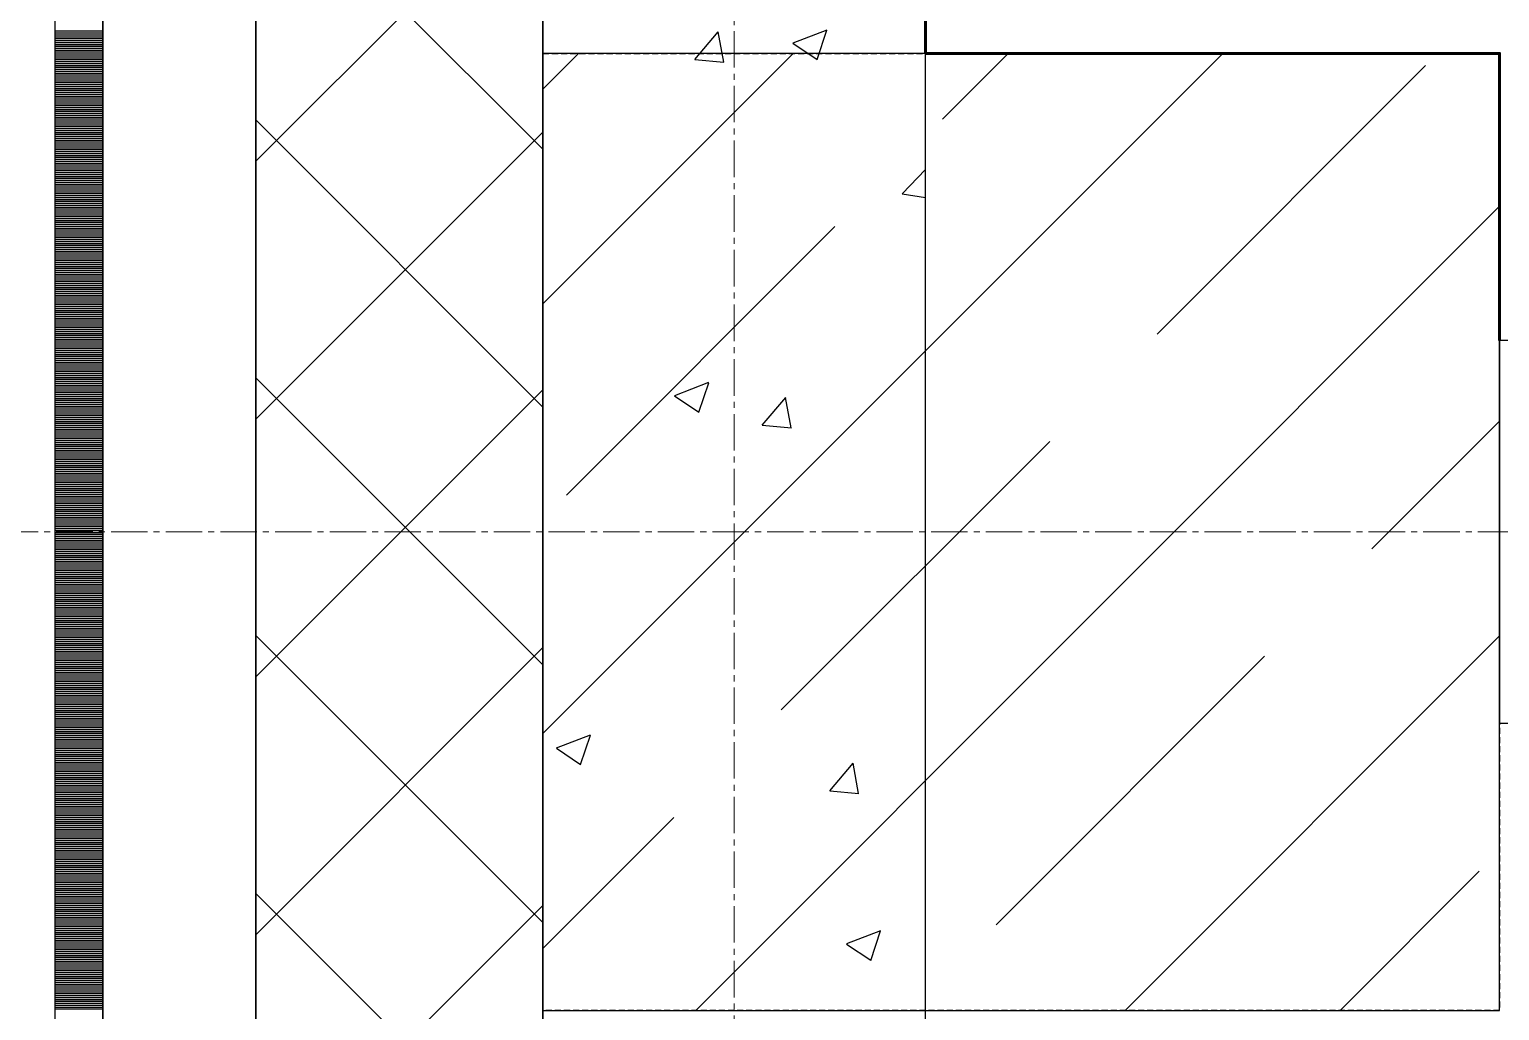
# Model space of a CAD drawing. Header units: millimetres. Extents: x 538266 to 1167394, y 114608 to 637157.
# Drawn here: x 1046065 to 1046834, y 585019 to 585531 of the extents above; entities that cross this region are included whole.
import ezdxf

# ---------------------------------------------------------------- set-up
doc = ezdxf.new("R2010")
doc.units = ezdxf.units.MM
for name, pattern in [('CENTER2', [28.575, 19.05, -3.175, 3.175, -3.175]), ('DASHED', [19.05, 12.7, -6.35]), ('HIDDEN2', [4.7625, 3.175, -1.5875])]:
    doc.linetypes.add(name, pattern=pattern)
for name, color, linetype, lineweight in [('0) шт стен 3 эт', 150, 'Continuous', 60), ('АР_Колонны', 70, 'Continuous', 30), ('АР_Стены ЖБ', 7, 'Continuous', 35), ('АР_Стены ПЕНОблок', 52, 'Continuous', 20), ('АР_Тонкая', 254, 'Continuous', 5), ('АР_Утеплитель', 31, 'Continuous', 0), ('АР_Штриховка', 8, 'Continuous', 0)]:
    doc.layers.add(name, color=color, linetype=linetype, lineweight=lineweight)
doc.layers.add('АР_Делит', color=120, linetype='Continuous', lineweight=0, plot=False)
doc.layers.add('КР_Балки-0.5', color=60, linetype='Continuous', lineweight=50, plot=False)
doc.layers.add('РД_Оси_100', color=7, linetype='Continuous', lineweight=0, true_color=0x525252)

# ---------------------------------------------------------------- blocks, each defined once
blk = doc.blocks.new('СОШ_2200_АР_ОСИ_М100_28.05.24')
at = {"layer": 'АР_Делит', "color": 251, "linetype": 'DASHED', "true_color": 0x636466}
blk.add_lwpolyline([(114955, 135155), (114955, -355), (93595.036, -355), (93595.036, 13855), (94145, 13855), (94145, 68320), (66055, 68320), (66055, 13857.73), (83455, 13857.73), (83455, -355), (45245, -355), (45245, 13145), (44695, 13145), (44695, 26755), (45245, 26755), (45245, 68320), (20455, 68320), (20455, 26755), (27955, 26755), (27955, 13145), (-355, 13145), (-355, 100855)], dxfattribs=at)
at = {"layer": 'РД_Оси_100', "color": 251, "linetype": 'CENTER2', "true_color": 0x636466}
for p, q in [((0, -6155), (0, 139938.679)), ((-5954.958, 88500), (119910, 88500))]:
    blk.add_line(p, q, dxfattribs=at)
blk = doc.blocks.new('3_этаж1')
at = {"layer": 'АР_Колонны', "color": 18, "linetype": 'HIDDEN2', "lineweight": 25, "true_color": 0x000000}
for p, q in [((684283.57, 585518.74), (684783.57, 585518.74)), ((684283.57, 585018.74), (684283.57, 585518.74)), ((684783.57, 585518.74), (684783.57, 585018.74)), ((684783.57, 585018.74), (684283.57, 585018.74))]:
    blk.add_line(p, q, dxfattribs=at)
at = {"layer": 'АР_Колонны', "color": 18, "linetype": 'Continuous', "lineweight": 25, "true_color": 0x000000}
for p, q in [((684783.57, 585518.74), (684283.57, 585518.74)), ((684283.57, 585518.74), (684283.57, 585018.74)), ((684783.57, 585518.74), (684283.57, 585518.74)), ((684283.57, 585518.74), (684283.57, 585018.74)), ((684783.57, 585018.74), (684783.57, 585518.74)), ((684783.57, 585018.74), (684783.57, 585518.74)), ((684283.57, 585018.74), (684783.57, 585018.74)), ((684283.57, 585018.74), (684783.57, 585018.74))]:
    blk.add_line(p, q, dxfattribs=at)
at = {"layer": 'АР_Стены ЖБ', "color": 18, "linetype": 'Continuous', "lineweight": 25, "true_color": 0x000000}
for p, q in [((684783.57, 585518.74), (684283.57, 585518.74)), ((684283.57, 585518.74), (684283.57, 585018.74)), ((684783.57, 585018.74), (684783.57, 585518.74)), ((684283.57, 585018.74), (684783.57, 585018.74))]:
    blk.add_line(p, q, dxfattribs=at)
at = {"layer": 'АР_Стены ПЕНОблок', "color": 18, "linetype": 'Continuous', "lineweight": 25, "true_color": 0x000000}
for p, q in [((684283.57, 587568.74), (684283.57, 511368.74)), ((684483.57, 511368.74), (684483.57, 587568.74)), ((684783.57, 585368.74), (684783.57, 585168.74)), ((690483.57, 585368.74), (684783.57, 585368.74)), ((684783.57, 585168.74), (690483.57, 585168.74))]:
    blk.add_line(p, q, dxfattribs=at)
at = {"layer": 'АР_Тонкая', "color": 18, "linetype": 'Continuous', "lineweight": 25, "true_color": 0x000000}
for p, q in [((684028.57, 587568.74), (684028.57, 511368.74)), ((684053.57, 587568.74), (684053.57, 511368.74)), ((684053.57, 511368.74), (684053.57, 587568.74)), ((684133.57, 511368.74), (684133.57, 587568.74))]:
    blk.add_line(p, q, dxfattribs=at)
at = {"layer": 'АР_Утеплитель', "color": 18, "linetype": 'Continuous', "lineweight": 25, "true_color": 0x000000}
for p, q in [((684133.57, 587568.74), (684133.57, 511368.74)), ((684283.57, 511368.74), (684283.57, 587568.74))]:
    blk.add_line(p, q, dxfattribs=at)
at = {"layer": 'АР_Штриховка', "color": 18, "linetype": 'Continuous', "lineweight": 25, "true_color": 0x000000}
for p, q in [((684283.57, 585468.67), (684133.57, 585618.67)), ((684133.57, 585462.38), (684283.57, 585612.38)), ((684028.57, 585530.49), (684053.57, 585530.49)), ((684028.57, 585529.49), (684053.57, 585529.49)), ((684363.02, 585515.5), (684375.26, 585530.1)), ((684378.12, 585514.15), (684375.19, 585530.07)), ((684414.35, 585524.27), (684432.14, 585531.09)), ((684426.9, 585515.52), (684432.05, 585530.86)), ((684028.57, 585528.49), (684053.57, 585528.49)), ((684028.57, 585527.49), (684053.57, 585527.49)), ((684028.57, 585526.49), (684053.57, 585526.49)), ((684028.57, 585525.49), (684053.57, 585525.49)), ((684028.57, 585524.49), (684053.57, 585524.49)), ((684028.57, 585523.49), (684053.57, 585523.49)), ((684028.57, 585522.49), (684053.57, 585522.49)), ((684028.57, 585521.49), (684053.57, 585521.49)), ((684414.25, 585524.04), (684426.89, 585515.52)), ((684028.57, 585520.49), (684053.57, 585520.49)), ((684028.57, 585519.49), (684053.57, 585519.49)), ((684028.57, 585518.49), (684053.57, 585518.49)), ((684028.57, 585517.49), (684053.57, 585517.49)), ((684028.57, 585516.49), (684053.57, 585516.49)), ((684028.57, 585515.49), (684053.57, 585515.49)), ((684028.57, 585514.49), (684053.57, 585514.49)), ((684283.57, 585387.87), (684414.44, 585518.74)), ((684283.57, 585163.37), (684638.95, 585518.74)), ((684283.57, 585500.13), (684302.19, 585518.74)), ((684363.02, 585515.49), (684378.2, 585514.17)), ((684492.35, 585484.4), (684526.7, 585518.74)), ((684028.57, 585513.49), (684053.57, 585513.49)), ((684028.57, 585512.49), (684053.57, 585512.49)), ((684028.57, 585511.49), (684053.57, 585511.49)), ((684028.57, 585510.49), (684053.57, 585510.49)), ((684028.57, 585509.49), (684053.57, 585509.49)), ((684028.57, 585508.49), (684053.57, 585508.49)), ((684028.57, 585507.49), (684053.57, 585507.49)), ((684028.57, 585506.49), (684053.57, 585506.49)), ((684604.6, 585372.14), (684744.92, 585512.46)), ((684028.57, 585505.49), (684053.57, 585505.49)), ((684028.57, 585504.49), (684053.57, 585504.49)), ((684028.57, 585503.49), (684053.57, 585503.49)), ((684028.57, 585502.49), (684053.57, 585502.49)), ((684028.57, 585501.49), (684053.57, 585501.49)), ((684028.57, 585500.49), (684053.57, 585500.49)), ((684028.57, 585499.49), (684053.57, 585499.49)), ((684028.57, 585498.49), (684053.57, 585498.49)), ((684028.57, 585497.49), (684053.57, 585497.49)), ((684028.57, 585496.49), (684053.57, 585496.49)), ((684028.57, 585495.49), (684053.57, 585495.49)), ((684028.57, 585494.49), (684053.57, 585494.49)), ((684028.57, 585493.49), (684053.57, 585493.49)), ((684028.57, 585492.49), (684053.57, 585492.49)), ((684028.57, 585491.49), (684053.57, 585491.49)), ((684028.57, 585490.49), (684053.57, 585490.49)), ((684028.57, 585489.49), (684053.57, 585489.49)), ((684028.57, 585488.49), (684053.57, 585488.49)), ((684028.57, 585487.49), (684053.57, 585487.49)), ((684028.57, 585486.49), (684053.57, 585486.49)), ((684028.57, 585485.49), (684053.57, 585485.49)), ((684028.57, 585484.49), (684053.57, 585484.49)), ((684028.57, 585483.49), (684053.57, 585483.49)), ((684283.57, 585333.96), (684133.57, 585483.96)), ((684028.57, 585482.49), (684053.57, 585482.49)), ((684028.57, 585481.49), (684053.57, 585481.49)), ((684028.57, 585480.49), (684053.57, 585480.49)), ((684028.57, 585479.49), (684053.57, 585479.49)), ((684028.57, 585478.49), (684053.57, 585478.49)), ((684028.57, 585477.49), (684053.57, 585477.49)), ((684028.57, 585476.49), (684053.57, 585476.49)), ((684028.57, 585475.49), (684053.57, 585475.49)), ((684133.57, 585327.68), (684283.57, 585477.68)), ((684028.57, 585474.49), (684053.57, 585474.49)), ((684028.57, 585473.49), (684053.57, 585473.49)), ((684028.57, 585472.49), (684053.57, 585472.49)), ((684028.57, 585471.49), (684053.57, 585471.49)), ((684028.57, 585470.49), (684053.57, 585470.49)), ((684028.57, 585469.49), (684053.57, 585469.49)), ((684028.57, 585468.49), (684053.57, 585468.49)), ((684028.57, 585467.49), (684053.57, 585467.49)), ((684028.57, 585466.49), (684053.57, 585466.49)), ((684028.57, 585465.49), (684053.57, 585465.49)), ((684028.57, 585464.49), (684053.57, 585464.49)), ((684028.57, 585463.49), (684053.57, 585463.49)), ((684028.57, 585462.49), (684053.57, 585462.49)), ((684028.57, 585461.49), (684053.57, 585461.49)), ((684028.57, 585460.49), (684053.57, 585460.49)), ((684028.57, 585459.49), (684053.57, 585459.49)), ((684028.57, 585458.49), (684053.57, 585458.49)), ((684028.57, 585457.49), (684053.57, 585457.49)), ((684028.57, 585456.49), (684053.57, 585456.49)), ((684028.57, 585455.49), (684053.57, 585455.49)), ((684028.57, 585454.49), (684053.57, 585454.49)), ((684028.57, 585453.49), (684053.57, 585453.49)), ((684028.57, 585452.49), (684053.57, 585452.49)), ((684471.33, 585445.42), (684483.57, 585458.18)), ((684028.57, 585451.49), (684053.57, 585451.49)), ((684028.57, 585450.49), (684053.57, 585450.49)), ((684028.57, 585449.49), (684053.57, 585449.49)), ((684028.57, 585448.49), (684053.57, 585448.49)), ((684028.57, 585447.49), (684053.57, 585447.49)), ((684028.57, 585446.49), (684053.57, 585446.49)), ((684028.57, 585445.49), (684053.57, 585445.49)), ((684471.33, 585445.42), (684483.57, 585443.52)), ((684028.57, 585444.49), (684053.57, 585444.49)), ((684028.57, 585443.49), (684053.57, 585443.49)), ((684028.57, 585442.49), (684053.57, 585442.49)), ((684028.57, 585441.49), (684053.57, 585441.49)), ((684028.57, 585440.49), (684053.57, 585440.49)), ((684028.57, 585439.49), (684053.57, 585439.49)), ((684028.57, 585438.49), (684053.57, 585438.49)), ((684028.57, 585437.49), (684053.57, 585437.49)), ((684363.46, 585018.74), (684783.57, 585438.86)), ((684028.57, 585436.49), (684053.57, 585436.49)), ((684028.57, 585435.49), (684053.57, 585435.49)), ((684028.57, 585434.49), (684053.57, 585434.49)), ((684028.57, 585433.49), (684053.57, 585433.49)), ((684028.57, 585432.49), (684053.57, 585432.49)), ((684028.57, 585431.49), (684053.57, 585431.49)), ((684028.57, 585430.49), (684053.57, 585430.49)), ((684028.57, 585429.49), (684053.57, 585429.49)), ((684028.57, 585428.49), (684053.57, 585428.49)), ((684028.57, 585427.49), (684053.57, 585427.49)), ((684028.57, 585426.49), (684053.57, 585426.49)), ((684028.57, 585425.49), (684053.57, 585425.49)), ((684028.57, 585424.49), (684053.57, 585424.49)), ((684028.57, 585423.49), (684053.57, 585423.49)), ((684028.57, 585422.49), (684053.57, 585422.49)), ((684295.91, 585287.95), (684436.22, 585428.27)), ((684028.57, 585421.49), (684053.57, 585421.49)), ((684028.57, 585420.49), (684053.57, 585420.49)), ((684028.57, 585419.49), (684053.57, 585419.49)), ((684028.57, 585418.49), (684053.57, 585418.49)), ((684028.57, 585417.49), (684053.57, 585417.49)), ((684028.57, 585416.49), (684053.57, 585416.49)), ((684028.57, 585415.49), (684053.57, 585415.49)), ((684028.57, 585414.49), (684053.57, 585414.49)), ((684028.57, 585413.49), (684053.57, 585413.49)), ((684028.57, 585412.49), (684053.57, 585412.49)), ((684028.57, 585411.49), (684053.57, 585411.49)), ((684028.57, 585410.49), (684053.57, 585410.49)), ((684028.57, 585409.49), (684053.57, 585409.49)), ((684028.57, 585408.49), (684053.57, 585408.49)), ((684028.57, 585407.49), (684053.57, 585407.49)), ((684028.57, 585406.49), (684053.57, 585406.49)), ((684028.57, 585405.49), (684053.57, 585405.49)), ((684028.57, 585404.49), (684053.57, 585404.49)), ((684028.57, 585403.49), (684053.57, 585403.49)), ((684028.57, 585402.49), (684053.57, 585402.49)), ((684028.57, 585401.49), (684053.57, 585401.49)), ((684028.57, 585400.49), (684053.57, 585400.49)), ((684028.57, 585399.49), (684053.57, 585399.49)), ((684028.57, 585398.49), (684053.57, 585398.49)), ((684028.57, 585397.49), (684053.57, 585397.49)), ((684028.57, 585396.49), (684053.57, 585396.49)), ((684028.57, 585395.49), (684053.57, 585395.49)), ((684028.57, 585394.49), (684053.57, 585394.49)), ((684028.57, 585393.49), (684053.57, 585393.49)), ((684028.57, 585392.49), (684053.57, 585392.49)), ((684028.57, 585391.49), (684053.57, 585391.49)), ((684028.57, 585390.49), (684053.57, 585390.49)), ((684028.57, 585389.49), (684053.57, 585389.49)), ((684028.57, 585388.49), (684053.57, 585388.49)), ((684028.57, 585387.49), (684053.57, 585387.49)), ((684028.57, 585386.49), (684053.57, 585386.49)), ((684028.57, 585385.49), (684053.57, 585385.49)), ((684028.57, 585384.49), (684053.57, 585384.49)), ((684028.57, 585383.49), (684053.57, 585383.49)), ((684028.57, 585382.49), (684053.57, 585382.49)), ((684028.57, 585381.49), (684053.57, 585381.49)), ((684028.57, 585380.49), (684053.57, 585380.49)), ((684028.57, 585379.49), (684053.57, 585379.49)), ((684028.57, 585378.49), (684053.57, 585378.49)), ((684028.57, 585377.49), (684053.57, 585377.49)), ((684028.57, 585376.49), (684053.57, 585376.49)), ((684028.57, 585375.49), (684053.57, 585375.49)), ((684028.57, 585374.49), (684053.57, 585374.49)), ((684028.57, 585373.49), (684053.57, 585373.49)), ((684028.57, 585372.49), (684053.57, 585372.49)), ((684028.57, 585371.49), (684053.57, 585371.49)), ((684028.57, 585370.49), (684053.57, 585370.49)), ((684028.57, 585369.49), (684053.57, 585369.49)), ((684028.57, 585368.49), (684053.57, 585368.49)), ((684028.57, 585367.49), (684053.57, 585367.49)), ((684028.57, 585366.49), (684053.57, 585366.49)), ((684028.57, 585365.49), (684053.57, 585365.49)), ((684028.57, 585364.49), (684053.57, 585364.49)), ((684028.57, 585363.49), (684053.57, 585363.49)), ((684028.57, 585362.49), (684053.57, 585362.49)), ((684028.57, 585361.49), (684053.57, 585361.49)), ((684028.57, 585360.49), (684053.57, 585360.49)), ((684028.57, 585359.49), (684053.57, 585359.49)), ((684028.57, 585358.49), (684053.57, 585358.49)), ((684028.57, 585357.49), (684053.57, 585357.49)), ((684028.57, 585356.49), (684053.57, 585356.49)), ((684028.57, 585355.49), (684053.57, 585355.49)), ((684028.57, 585354.49), (684053.57, 585354.49)), ((684028.57, 585353.49), (684053.57, 585353.49)), ((684028.57, 585352.49), (684053.57, 585352.49)), ((684028.57, 585351.49), (684053.57, 585351.49)), ((684028.57, 585350.49), (684053.57, 585350.49)), ((684028.57, 585349.49), (684053.57, 585349.49)), ((684028.57, 585348.49), (684053.57, 585348.49)), ((684028.57, 585347.49), (684053.57, 585347.49)), ((684028.57, 585346.49), (684053.57, 585346.49)), ((684028.57, 585345.49), (684053.57, 585345.49)), ((684283.57, 585199.26), (684133.57, 585349.26)), ((684352.55, 585340.08), (684370.34, 585346.9)), ((684365.1, 585331.33), (684370.25, 585346.68)), ((684028.57, 585344.49), (684053.57, 585344.49)), ((684028.57, 585343.49), (684053.57, 585343.49)), ((684028.57, 585342.49), (684053.57, 585342.49)), ((684028.57, 585341.49), (684053.57, 585341.49)), ((684028.57, 585340.49), (684053.57, 585340.49)), ((684028.57, 585339.49), (684053.57, 585339.49)), ((684028.57, 585338.49), (684053.57, 585338.49)), ((684028.57, 585337.49), (684053.57, 585337.49)), ((684133.57, 585192.97), (684283.57, 585342.97)), ((684352.45, 585339.85), (684365.08, 585331.33)), ((684398.26, 585324.45), (684410.51, 585339.04)), ((684413.37, 585323.1), (684410.43, 585339.02)), ((684028.57, 585336.49), (684053.57, 585336.49)), ((684028.57, 585335.49), (684053.57, 585335.49)), ((684028.57, 585334.49), (684053.57, 585334.49)), ((684028.57, 585333.49), (684053.57, 585333.49)), ((684028.57, 585332.49), (684053.57, 585332.49)), ((684028.57, 585331.49), (684053.57, 585331.49)), ((684028.57, 585330.49), (684053.57, 585330.49)), ((684028.57, 585329.49), (684053.57, 585329.49)), ((684028.57, 585328.49), (684053.57, 585328.49)), ((684028.57, 585327.49), (684053.57, 585327.49)), ((684028.57, 585326.49), (684053.57, 585326.49)), ((684028.57, 585325.49), (684053.57, 585325.49)), ((684028.57, 585324.49), (684053.57, 585324.49)), ((684028.57, 585323.49), (684053.57, 585323.49)), ((684028.57, 585322.49), (684053.57, 585322.49)), ((684398.26, 585324.44), (684413.44, 585323.11)), ((684716.86, 585259.89), (684783.57, 585326.61)), ((684028.57, 585321.49), (684053.57, 585321.49)), ((684028.57, 585320.49), (684053.57, 585320.49)), ((684028.57, 585319.49), (684053.57, 585319.49)), ((684028.57, 585318.49), (684053.57, 585318.49)), ((684028.57, 585317.49), (684053.57, 585317.49)), ((684028.57, 585316.49), (684053.57, 585316.49)), ((684028.57, 585315.49), (684053.57, 585315.49)), ((684028.57, 585314.49), (684053.57, 585314.49)), ((684408.16, 585175.7), (684548.48, 585316.02)), ((684028.57, 585313.49), (684053.57, 585313.49)), ((684028.57, 585312.49), (684053.57, 585312.49)), ((684028.57, 585311.49), (684053.57, 585311.49)), ((684028.57, 585310.49), (684053.57, 585310.49)), ((684028.57, 585309.49), (684053.57, 585309.49)), ((684028.57, 585308.49), (684053.57, 585308.49)), ((684028.57, 585307.49), (684053.57, 585307.49)), ((684028.57, 585306.49), (684053.57, 585306.49)), ((684028.57, 585305.49), (684053.57, 585305.49)), ((684028.57, 585304.49), (684053.57, 585304.49)), ((684028.57, 585303.49), (684053.57, 585303.49)), ((684028.57, 585302.49), (684053.57, 585302.49)), ((684028.57, 585301.49), (684053.57, 585301.49)), ((684028.57, 585300.49), (684053.57, 585300.49)), ((684028.57, 585299.49), (684053.57, 585299.49)), ((684028.57, 585298.49), (684053.57, 585298.49)), ((684028.57, 585297.49), (684053.57, 585297.49)), ((684028.57, 585296.49), (684053.57, 585296.49)), ((684028.57, 585295.49), (684053.57, 585295.49)), ((684028.57, 585294.49), (684053.57, 585294.49)), ((684028.57, 585293.49), (684053.57, 585293.49)), ((684028.57, 585292.49), (684053.57, 585292.49)), ((684028.57, 585291.49), (684053.57, 585291.49)), ((684028.57, 585290.49), (684053.57, 585290.49)), ((684028.57, 585289.49), (684053.57, 585289.49)), ((684028.57, 585288.49), (684053.57, 585288.49)), ((684028.57, 585287.49), (684053.57, 585287.49)), ((684028.57, 585286.49), (684053.57, 585286.49)), ((684028.57, 585285.49), (684053.57, 585285.49)), ((684028.57, 585284.49), (684053.57, 585284.49)), ((684028.57, 585283.49), (684053.57, 585283.49)), ((684028.57, 585282.49), (684053.57, 585282.49)), ((684028.57, 585281.49), (684053.57, 585281.49)), ((684028.57, 585280.49), (684053.57, 585280.49)), ((684028.57, 585279.49), (684053.57, 585279.49)), ((684028.57, 585278.49), (684053.57, 585278.49)), ((684028.57, 585277.49), (684053.57, 585277.49)), ((684028.57, 585276.49), (684053.57, 585276.49)), ((684028.57, 585275.49), (684053.57, 585275.49)), ((684028.57, 585274.49), (684053.57, 585274.49)), ((684028.57, 585273.49), (684053.57, 585273.49)), ((684028.57, 585272.49), (684053.57, 585272.49)), ((684028.57, 585271.49), (684053.57, 585271.49)), ((684028.57, 585270.49), (684053.57, 585270.49)), ((684028.57, 585269.49), (684053.57, 585269.49)), ((684028.57, 585268.49), (684053.57, 585268.49)), ((684028.57, 585267.49), (684053.57, 585267.49)), ((684028.57, 585266.49), (684053.57, 585266.49)), ((684028.57, 585265.49), (684053.57, 585265.49)), ((684028.57, 585264.49), (684053.57, 585264.49)), ((684028.57, 585263.49), (684053.57, 585263.49)), ((684028.57, 585262.49), (684053.57, 585262.49)), ((684028.57, 585261.49), (684053.57, 585261.49)), ((684028.57, 585260.49), (684053.57, 585260.49)), ((684028.57, 585259.49), (684053.57, 585259.49)), ((684028.57, 585258.49), (684053.57, 585258.49)), ((684028.57, 585257.49), (684053.57, 585257.49)), ((684028.57, 585256.49), (684053.57, 585256.49)), ((684028.57, 585255.49), (684053.57, 585255.49)), ((684028.57, 585254.49), (684053.57, 585254.49)), ((684028.57, 585253.49), (684053.57, 585253.49)), ((684028.57, 585252.49), (684053.57, 585252.49)), ((684028.57, 585251.49), (684053.57, 585251.49)), ((684028.57, 585250.49), (684053.57, 585250.49)), ((684028.57, 585249.49), (684053.57, 585249.49)), ((684028.57, 585248.49), (684053.57, 585248.49)), ((684028.57, 585247.49), (684053.57, 585247.49)), ((684028.57, 585246.49), (684053.57, 585246.49)), ((684028.57, 585245.49), (684053.57, 585245.49)), ((684028.57, 585244.49), (684053.57, 585244.49)), ((684028.57, 585243.49), (684053.57, 585243.49)), ((684028.57, 585242.49), (684053.57, 585242.49)), ((684028.57, 585241.49), (684053.57, 585241.49)), ((684028.57, 585240.49), (684053.57, 585240.49)), ((684028.57, 585239.49), (684053.57, 585239.49)), ((684028.57, 585238.49), (684053.57, 585238.49)), ((684028.57, 585237.49), (684053.57, 585237.49)), ((684028.57, 585236.49), (684053.57, 585236.49)), ((684028.57, 585235.49), (684053.57, 585235.49)), ((684028.57, 585234.49), (684053.57, 585234.49)), ((684028.57, 585233.49), (684053.57, 585233.49)), ((684028.57, 585232.49), (684053.57, 585232.49)), ((684028.57, 585231.49), (684053.57, 585231.49)), ((684028.57, 585230.49), (684053.57, 585230.49)), ((684028.57, 585229.49), (684053.57, 585229.49)), ((684028.57, 585228.49), (684053.57, 585228.49)), ((684028.57, 585227.49), (684053.57, 585227.49)), ((684028.57, 585226.49), (684053.57, 585226.49)), ((684028.57, 585225.49), (684053.57, 585225.49)), ((684028.57, 585224.49), (684053.57, 585224.49)), ((684028.57, 585223.49), (684053.57, 585223.49)), ((684028.57, 585222.49), (684053.57, 585222.49)), ((684028.57, 585221.49), (684053.57, 585221.49)), ((684028.57, 585220.49), (684053.57, 585220.49)), ((684028.57, 585219.49), (684053.57, 585219.49)), ((684028.57, 585218.49), (684053.57, 585218.49)), ((684028.57, 585217.49), (684053.57, 585217.49)), ((684028.57, 585216.49), (684053.57, 585216.49)), ((684028.57, 585215.49), (684053.57, 585215.49)), ((684028.57, 585214.49), (684053.57, 585214.49)), ((684283.57, 585064.56), (684133.57, 585214.56)), ((684587.96, 585018.74), (684783.57, 585214.36)), ((684028.57, 585213.49), (684053.57, 585213.49)), ((684028.57, 585212.49), (684053.57, 585212.49)), ((684028.57, 585211.49), (684053.57, 585211.49)), ((684028.57, 585210.49), (684053.57, 585210.49)), ((684028.57, 585209.49), (684053.57, 585209.49)), ((684028.57, 585208.49), (684053.57, 585208.49)), ((684028.57, 585207.49), (684053.57, 585207.49)), ((684028.57, 585206.49), (684053.57, 585206.49)), ((684133.57, 585058.27), (684283.57, 585208.27)), ((684028.57, 585205.49), (684053.57, 585205.49)), ((684028.57, 585204.49), (684053.57, 585204.49)), ((684028.57, 585203.49), (684053.57, 585203.49)), ((684028.57, 585202.49), (684053.57, 585202.49)), ((684028.57, 585201.49), (684053.57, 585201.49)), ((684028.57, 585200.49), (684053.57, 585200.49)), ((684028.57, 585199.49), (684053.57, 585199.49)), ((684520.41, 585063.45), (684660.73, 585203.76)), ((684028.57, 585198.49), (684053.57, 585198.49)), ((684028.57, 585197.49), (684053.57, 585197.49)), ((684028.57, 585196.49), (684053.57, 585196.49)), ((684028.57, 585195.49), (684053.57, 585195.49)), ((684028.57, 585194.49), (684053.57, 585194.49)), ((684028.57, 585193.49), (684053.57, 585193.49)), ((684028.57, 585192.49), (684053.57, 585192.49)), ((684028.57, 585191.49), (684053.57, 585191.49)), ((684028.57, 585190.49), (684053.57, 585190.49)), ((684028.57, 585189.49), (684053.57, 585189.49)), ((684028.57, 585188.49), (684053.57, 585188.49)), ((684028.57, 585187.49), (684053.57, 585187.49)), ((684028.57, 585186.49), (684053.57, 585186.49)), ((684028.57, 585185.49), (684053.57, 585185.49)), ((684028.57, 585184.49), (684053.57, 585184.49)), ((684028.57, 585183.49), (684053.57, 585183.49)), ((684028.57, 585182.49), (684053.57, 585182.49)), ((684028.57, 585181.49), (684053.57, 585181.49)), ((684028.57, 585180.49), (684053.57, 585180.49)), ((684028.57, 585179.49), (684053.57, 585179.49)), ((684028.57, 585178.49), (684053.57, 585178.49)), ((684028.57, 585177.49), (684053.57, 585177.49)), ((684028.57, 585176.49), (684053.57, 585176.49)), ((684028.57, 585175.49), (684053.57, 585175.49)), ((684028.57, 585174.49), (684053.57, 585174.49)), ((684028.57, 585173.49), (684053.57, 585173.49)), ((684028.57, 585172.49), (684053.57, 585172.49)), ((684028.57, 585171.49), (684053.57, 585171.49)), ((684028.57, 585170.49), (684053.57, 585170.49)), ((684028.57, 585169.49), (684053.57, 585169.49)), ((684028.57, 585168.49), (684053.57, 585168.49)), ((684028.57, 585167.49), (684053.57, 585167.49)), ((684028.57, 585166.49), (684053.57, 585166.49)), ((684028.57, 585165.49), (684053.57, 585165.49)), ((684028.57, 585164.49), (684053.57, 585164.49)), ((684028.57, 585163.49), (684053.57, 585163.49)), ((684028.57, 585162.49), (684053.57, 585162.49)), ((684028.57, 585161.49), (684053.57, 585161.49)), ((684028.57, 585160.49), (684053.57, 585160.49)), ((684290.75, 585155.89), (684308.53, 585162.72)), ((684303.29, 585147.14), (684308.44, 585162.49)), ((684028.57, 585159.49), (684053.57, 585159.49)), ((684028.57, 585158.49), (684053.57, 585158.49)), ((684028.57, 585157.49), (684053.57, 585157.49)), ((684028.57, 585156.49), (684053.57, 585156.49)), ((684028.57, 585155.49), (684053.57, 585155.49)), ((684028.57, 585154.49), (684053.57, 585154.49)), ((684028.57, 585153.49), (684053.57, 585153.49)), ((684290.65, 585155.67), (684303.28, 585147.14)), ((684028.57, 585152.49), (684053.57, 585152.49)), ((684028.57, 585151.49), (684053.57, 585151.49)), ((684028.57, 585150.49), (684053.57, 585150.49)), ((684028.57, 585149.49), (684053.57, 585149.49)), ((684028.57, 585148.49), (684053.57, 585148.49)), ((684028.57, 585147.49), (684053.57, 585147.49)), ((684028.57, 585146.49), (684053.57, 585146.49)), ((684028.57, 585145.49), (684053.57, 585145.49)), ((684433.51, 585133.39), (684445.75, 585147.98)), ((684448.61, 585132.04), (684445.67, 585147.96)), ((684028.57, 585144.49), (684053.57, 585144.49)), ((684028.57, 585143.49), (684053.57, 585143.49)), ((684028.57, 585142.49), (684053.57, 585142.49)), ((684028.57, 585141.49), (684053.57, 585141.49)), ((684028.57, 585140.49), (684053.57, 585140.49)), ((684028.57, 585139.49), (684053.57, 585139.49)), ((684028.57, 585138.49), (684053.57, 585138.49)), ((684028.57, 585137.49), (684053.57, 585137.49)), ((684028.57, 585136.49), (684053.57, 585136.49)), ((684028.57, 585135.49), (684053.57, 585135.49)), ((684028.57, 585134.49), (684053.57, 585134.49)), ((684028.57, 585133.49), (684053.57, 585133.49)), ((684028.57, 585132.49), (684053.57, 585132.49)), ((684028.57, 585131.49), (684053.57, 585131.49)), ((684028.57, 585130.49), (684053.57, 585130.49)), ((684433.5, 585133.38), (684448.69, 585132.05)), ((684028.57, 585129.49), (684053.57, 585129.49)), ((684028.57, 585128.49), (684053.57, 585128.49)), ((684028.57, 585127.49), (684053.57, 585127.49)), ((684028.57, 585126.49), (684053.57, 585126.49)), ((684028.57, 585125.49), (684053.57, 585125.49)), ((684028.57, 585124.49), (684053.57, 585124.49)), ((684028.57, 585123.49), (684053.57, 585123.49)), ((684028.57, 585122.49), (684053.57, 585122.49)), ((684028.57, 585121.49), (684053.57, 585121.49)), ((684028.57, 585120.49), (684053.57, 585120.49)), ((684028.57, 585119.49), (684053.57, 585119.49)), ((684028.57, 585118.49), (684053.57, 585118.49)), ((684028.57, 585117.49), (684053.57, 585117.49)), ((684028.57, 585116.49), (684053.57, 585116.49)), ((684028.57, 585115.49), (684053.57, 585115.49)), ((684028.57, 585114.49), (684053.57, 585114.49)), ((684283.57, 585051.11), (684352.03, 585119.57)), ((684028.57, 585113.49), (684053.57, 585113.49)), ((684028.57, 585112.49), (684053.57, 585112.49)), ((684028.57, 585111.49), (684053.57, 585111.49)), ((684028.57, 585110.49), (684053.57, 585110.49)), ((684028.57, 585109.49), (684053.57, 585109.49)), ((684028.57, 585108.49), (684053.57, 585108.49)), ((684028.57, 585107.49), (684053.57, 585107.49)), ((684028.57, 585106.49), (684053.57, 585106.49)), ((684028.57, 585105.49), (684053.57, 585105.49)), ((684028.57, 585104.49), (684053.57, 585104.49)), ((684028.57, 585103.49), (684053.57, 585103.49)), ((684028.57, 585102.49), (684053.57, 585102.49)), ((684028.57, 585101.49), (684053.57, 585101.49)), ((684028.57, 585100.49), (684053.57, 585100.49)), ((684028.57, 585099.49), (684053.57, 585099.49)), ((684028.57, 585098.49), (684053.57, 585098.49)), ((684028.57, 585097.49), (684053.57, 585097.49)), ((684028.57, 585096.49), (684053.57, 585096.49)), ((684028.57, 585095.49), (684053.57, 585095.49)), ((684028.57, 585094.49), (684053.57, 585094.49)), ((684028.57, 585093.49), (684053.57, 585093.49)), ((684028.57, 585092.49), (684053.57, 585092.49)), ((684028.57, 585091.49), (684053.57, 585091.49)), ((684700.22, 585018.74), (684772.98, 585091.51)), ((684028.57, 585090.49), (684053.57, 585090.49)), ((684028.57, 585089.49), (684053.57, 585089.49)), ((684028.57, 585088.49), (684053.57, 585088.49)), ((684028.57, 585087.49), (684053.57, 585087.49)), ((684028.57, 585086.49), (684053.57, 585086.49)), ((684028.57, 585085.49), (684053.57, 585085.49)), ((684028.57, 585084.49), (684053.57, 585084.49)), ((684028.57, 585083.49), (684053.57, 585083.49)), ((684028.57, 585082.49), (684053.57, 585082.49)), ((684028.57, 585081.49), (684053.57, 585081.49)), ((684028.57, 585080.49), (684053.57, 585080.49)), ((684028.57, 585079.49), (684053.57, 585079.49)), ((684028.57, 585078.49), (684053.57, 585078.49)), ((684028.57, 585077.49), (684053.57, 585077.49)), ((684028.57, 585076.49), (684053.57, 585076.49)), ((684283.57, 584929.85), (684133.57, 585079.85)), ((684028.57, 585075.49), (684053.57, 585075.49)), ((684028.57, 585074.49), (684053.57, 585074.49)), ((684028.57, 585073.49), (684053.57, 585073.49)), ((684028.57, 585072.49), (684053.57, 585072.49)), ((684028.57, 585071.49), (684053.57, 585071.49)), ((684028.57, 585070.49), (684053.57, 585070.49)), ((684028.57, 585069.49), (684053.57, 585069.49)), ((684028.57, 585068.49), (684053.57, 585068.49)), ((684133.57, 584923.57), (684283.57, 585073.57)), ((684028.57, 585067.49), (684053.57, 585067.49)), ((684028.57, 585066.49), (684053.57, 585066.49)), ((684028.57, 585065.49), (684053.57, 585065.49)), ((684028.57, 585064.49), (684053.57, 585064.49)), ((684028.57, 585063.49), (684053.57, 585063.49)), ((684028.57, 585062.49), (684053.57, 585062.49)), ((684028.57, 585061.49), (684053.57, 585061.49)), ((684028.57, 585060.49), (684053.57, 585060.49)), ((684442.36, 585053.62), (684460.15, 585060.45)), ((684028.57, 585059.49), (684053.57, 585059.49)), ((684028.57, 585058.49), (684053.57, 585058.49)), ((684028.57, 585057.49), (684053.57, 585057.49)), ((684028.57, 585056.49), (684053.57, 585056.49)), ((684028.57, 585055.49), (684053.57, 585055.49)), ((684028.57, 585054.49), (684053.57, 585054.49)), ((684028.57, 585053.49), (684053.57, 585053.49)), ((684442.26, 585053.4), (684454.9, 585044.88)), ((684454.91, 585044.87), (684460.06, 585060.22)), ((684028.57, 585052.49), (684053.57, 585052.49)), ((684028.57, 585051.49), (684053.57, 585051.49)), ((684028.57, 585050.49), (684053.57, 585050.49)), ((684028.57, 585049.49), (684053.57, 585049.49)), ((684028.57, 585048.49), (684053.57, 585048.49)), ((684028.57, 585047.49), (684053.57, 585047.49)), ((684028.57, 585046.49), (684053.57, 585046.49)), ((684028.57, 585045.49), (684053.57, 585045.49)), ((684028.57, 585044.49), (684053.57, 585044.49)), ((684028.57, 585043.49), (684053.57, 585043.49)), ((684028.57, 585042.49), (684053.57, 585042.49)), ((684028.57, 585041.49), (684053.57, 585041.49)), ((684028.57, 585040.49), (684053.57, 585040.49)), ((684028.57, 585039.49), (684053.57, 585039.49)), ((684028.57, 585038.49), (684053.57, 585038.49)), ((684028.57, 585037.49), (684053.57, 585037.49)), ((684028.57, 585036.49), (684053.57, 585036.49)), ((684028.57, 585035.49), (684053.57, 585035.49)), ((684028.57, 585034.49), (684053.57, 585034.49)), ((684028.57, 585033.49), (684053.57, 585033.49)), ((684028.57, 585032.49), (684053.57, 585032.49)), ((684028.57, 585031.49), (684053.57, 585031.49)), ((684028.57, 585030.49), (684053.57, 585030.49)), ((684028.57, 585029.49), (684053.57, 585029.49)), ((684028.57, 585028.49), (684053.57, 585028.49)), ((684028.57, 585027.49), (684053.57, 585027.49)), ((684028.57, 585026.49), (684053.57, 585026.49)), ((684028.57, 585025.49), (684053.57, 585025.49)), ((684028.57, 585024.49), (684053.57, 585024.49)), ((684028.57, 585023.49), (684053.57, 585023.49)), ((684028.57, 585022.49), (684053.57, 585022.49)), ((684028.57, 585021.49), (684053.57, 585021.49)), ((684028.57, 585020.49), (684053.57, 585020.49)), ((684028.57, 585019.49), (684053.57, 585019.49))]:
    blk.add_line(p, q, dxfattribs=at)
at = {"layer": 'КР_Балки-0.5', "color": 18, "lineweight": 25, "ltscale": 200, "true_color": 0x000000}
blk.add_line((684283.57, 561068.74), (684283.57, 587568.74), dxfattribs=at)

msp = doc.modelspace()

# ---------------------------------------------------------------- linework, layer by layer
at = {"layer": '0) шт стен 3 эт', "color": 2}
for points in [[(1046533.58, 587248.74), (1046533.58, 585518.74)], [(1046533.58, 585518.74), (1046533.58, 585868.74)], [(1046533.58, 585518.74), (1046833.58, 585518.74), (1046833.58, 585368.74)]]:
    msp.add_lwpolyline(points, dxfattribs=at)

# ---------------------------------------------------------------- block references
at = {"layer": '0) шт стен 3 эт', "color": 5, "lineweight": 25}
msp.add_blockref('3_этаж1', (362050.01, 0), dxfattribs=at)
at = {"layer": 'РД_Оси_100', "lineweight": 25}
msp.add_blockref('СОШ_2200_АР_ОСИ_М100_28.05.24', (1046433.58, 496768.74), dxfattribs=at)

doc.saveas('drawing.dxf')
